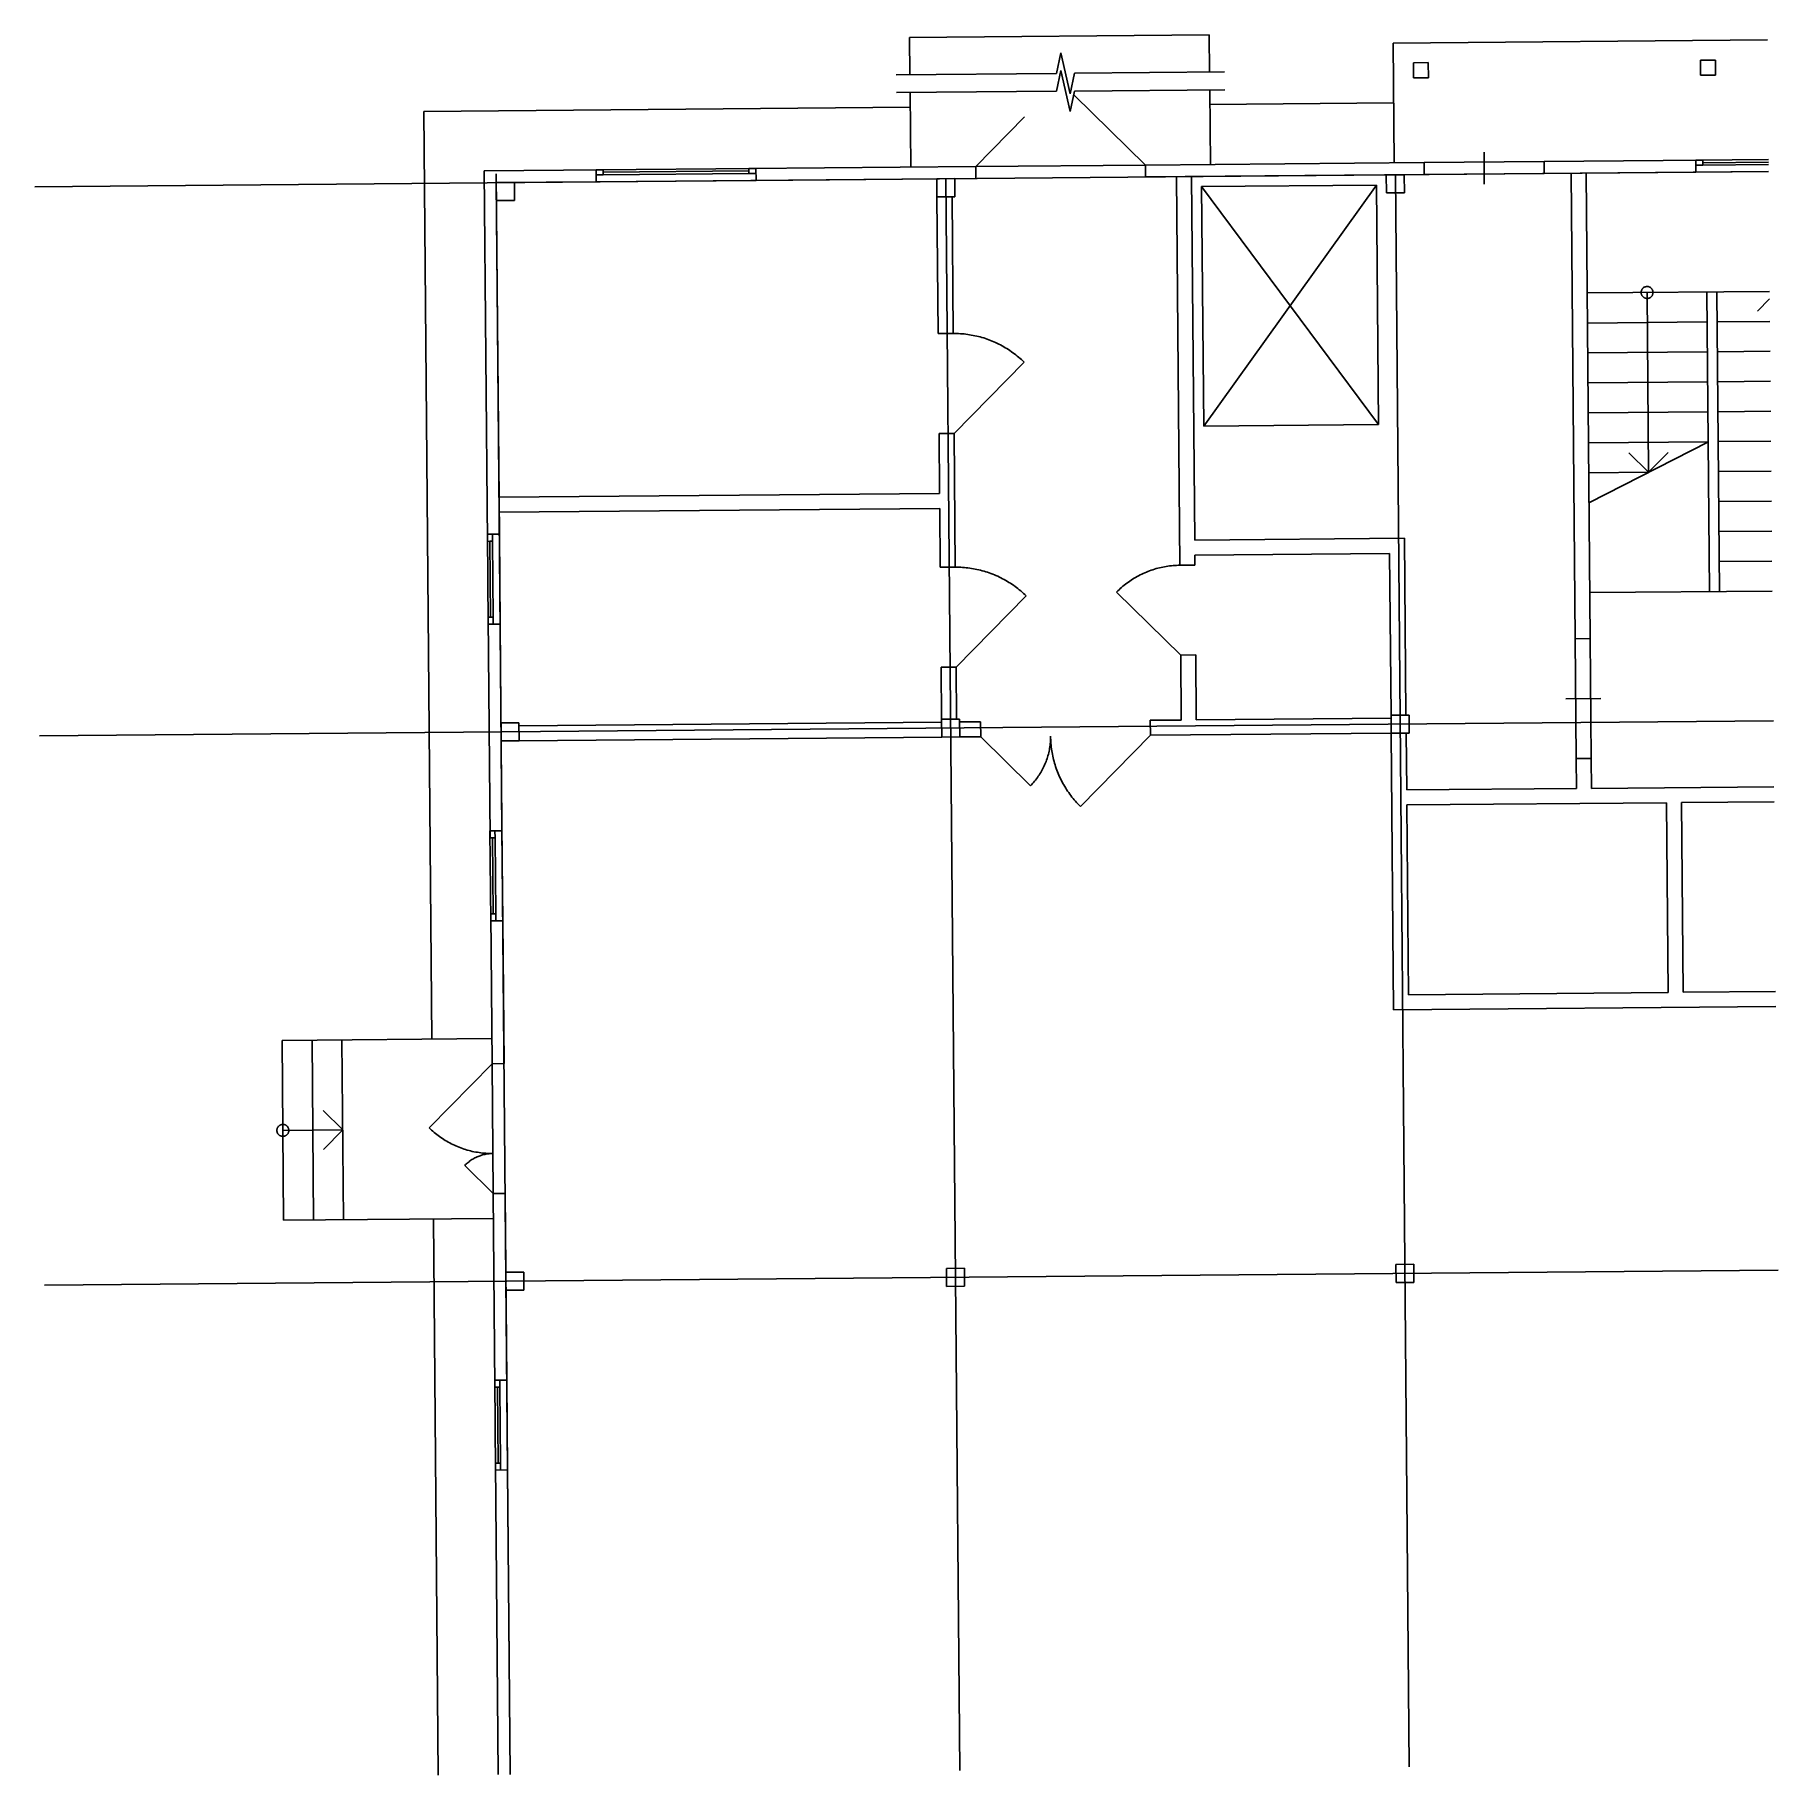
# Model space of a CAD drawing. Extents: x -5 to 2056, y -5 to 2053.
import ezdxf

# ---------------------------------------------------------------- set-up
doc = ezdxf.new("R2010")
doc.units = 0

msp = doc.modelspace()

# ---------------------------------------------------------------- linework, layer by layer
for p, q in [((1028.9, 2050.1), (1383.2, 2053.2)), ((1029.3, 2006.1), (1028.9, 2050.1)), ((1383.6, 2009.1), (1383.2, 2053.2)), ((1600.6, 2043.5), (2043.1, 2047.4)), ((1601.9, 1901.8), (1600.6, 2043.5)), ((1207.5, 2031.9), (1202.4, 2007.6)), ((1218.7, 1983.4), (1207.5, 2031.9)), ((1624.5, 2020.1), (1642.2, 2020.3)), ((1624.6, 2002.4), (1624.5, 2020.1)), ((1624.5, 2020.1), (1624.5, 2020.1)), ((1642.2, 2020.3), (1642.3, 2002.5)), ((1964, 2023.1), (1981.7, 2023.2)), ((1964.2, 2005.3), (1964, 2023.1)), ((1964, 2023.1), (1964, 2023.1)), ((1981.7, 2023.2), (1981.9, 2005.5)), ((1202.4, 2007.6), (1013.1, 2005.9)), ((1207.7, 2010.9), (1202.6, 1986.6)), ((1218.8, 1962.4), (1207.7, 2010.9)), ((1223.8, 2007.8), (1218.7, 1983.4)), ((1401.2, 2009.3), (1223.8, 2007.8)), ((1642.3, 2002.5), (1624.6, 2002.4)), ((1981.9, 2005.5), (1964.2, 2005.3)), ((1202.6, 1986.6), (1013.3, 1984.9)), ((1030.2, 1896.8), (1029.5, 1985)), ((1224, 1986.7), (1218.8, 1962.4)), ((1307.8, 1899.2), (1223.5, 1982)), ((1401.4, 1988.3), (1224, 1986.7)), ((1384.5, 1899.9), (1383.8, 1988.1)), ((454.4, 1962.6), (1029.6, 1967.7)), ((454.4, 1962.6), (464, 865.4)), ((1383.9, 1970.8), (1601.2, 1972.7)), ((1107, 1897.5), (1164.9, 1956.4)), ((1107, 1897.5), (838.9, 1895.1)), ((1107, 1897.5), (1307.8, 1899.2)), ((1107.1, 1883.3), (1107, 1897.5)), ((1307.8, 1899.2), (1637.3, 1902.1)), ((1307.9, 1885.1), (1307.8, 1899.2)), ((1637.3, 1902.1), (1779, 1903.3)), ((1637.4, 1887.9), (1637.3, 1902.1)), ((1637.4, 1887.9), (1637.3, 1902.1)), ((1637.3, 1902.1), (1637.3, 1902.1)), ((1708.1, 1914.5), (1708.4, 1876.7)), ((1779, 1903.3), (1966.8, 1905)), ((1779.1, 1889.2), (1779, 1903.3)), ((1779, 1903.3), (1779.1, 1889.2)), ((1958.5, 1904.9), (2044.4, 1905.7)), ((1958.7, 1890.7), (1958.5, 1904.9)), ((1958.7, 1890.7), (1958.5, 1904.9)), ((1958.5, 1904.9), (1958.5, 1904.9)), ((1966.9, 1899.1), (1958.6, 1899)), ((1966.8, 1905), (1966.9, 1899.1)), ((2044.4, 1902.7), (1966.8, 1902)), ((1966.8, 1902), (1966.9, 1899.1)), ((1966.9, 1899.1), (2044.4, 1899.7)), ((-5.4, 1873.6), (2044.5, 1891.5)), ((525.9, 1892.4), (666.5, 1893.6)), ((525.9, 1892.4), (529.7, 1454.2)), ((540.1, 1889), (556.6, -4.1)), ((540.2, 1878.4), (658.3, 1879.4)), ((540.2, 1878.4), (561.5, 1878.5)), ((540.2, 1878.4), (543.8, 1462.6)), ((540.4, 1857.1), (540.2, 1878.4)), ((540.2, 1878.4), (540.2, 1878.4)), ((561.5, 1878.5), (561.7, 1857.3)), ((658.2, 1893.6), (847.2, 1895.2)), ((658.2, 1893.6), (658.3, 1879.4)), ((658.2, 1887.6), (666.5, 1887.7)), ((658.3, 1879.4), (847.3, 1881)), ((666.5, 1887.7), (666.5, 1893.6)), ((666.5, 1893.6), (666.5, 1893.6)), ((838.9, 1892.2), (666.5, 1890.7)), ((666.5, 1890.7), (666.5, 1887.7)), ((666.5, 1887.7), (838.9, 1889.2)), ((666.5, 1887.7), (666.5, 1887.7)), ((838.9, 1895.1), (838.9, 1889.2)), ((838.9, 1889.2), (838.9, 1892.2)), ((838.9, 1889.2), (847.2, 1889.3)), ((847.2, 1895.2), (847.3, 1881)), ((847.2, 1895.2), (847.2, 1895.2)), ((847.3, 1881), (1107.1, 1883.3)), ((1061.1, 1882.9), (1082.3, 1883.1)), ((1061.2, 1861.6), (1061.1, 1882.9)), ((1061.1, 1882.9), (1061.1, 1882.9)), ((1071.7, 1883), (1088.1, 0.5)), ((1082.3, 1883.1), (1082.5, 1861.8)), ((1307.9, 1885.1), (1637.4, 1887.9)), ((1348.5, 1425.9), (1344.5, 1885.4)), ((1366, 1455.6), (1362.2, 1885.5)), ((1592.5, 1887.5), (1613.8, 1887.7)), ((1592.7, 1866.3), (1592.5, 1887.5)), ((1592.5, 1887.5), (1592.5, 1887.5)), ((1603.2, 1887.6), (1619.6, 5.1)), ((1613.8, 1887.7), (1614, 1866.5)), ((1779.1, 1889.2), (1637.4, 1887.9)), ((1779.1, 1889.2), (1958.7, 1890.7)), ((1815.8, 1339.1), (1811, 1889.4)), ((1833.5, 1339.2), (1828.7, 1889.6)), ((2044.5, 1891.5), (1958.7, 1890.7)), ((1958.7, 1890.7), (1958.7, 1890.7)), ((561.7, 1857.3), (540.4, 1857.1)), ((1082.5, 1861.8), (1061.2, 1861.6)), ((1062.7, 1699.8), (1061.2, 1861.6)), ((1080.4, 1700), (1079, 1861.8)), ((1580.8, 1875.6), (1374.1, 1873.8)), ((1374.1, 1873.8), (1583.3, 1592.2)), ((1374.1, 1873.8), (1376.6, 1590.4)), ((1374.1, 1873.8), (1374.1, 1873.8)), ((1376.6, 1590.4), (1580.8, 1875.6)), ((1583.3, 1592.2), (1580.8, 1875.6)), ((1614, 1866.5), (1592.7, 1866.3)), ((1895, 1752.4), (1894.7, 1752)), ((1895.3, 1752.8), (1895, 1752.4)), ((1895.6, 1753.2), (1895.3, 1752.8)), ((1896, 1753.6), (1895.6, 1753.2)), ((1896.4, 1754), (1896, 1753.6)), ((1896.8, 1754.3), (1896.4, 1754)), ((1897.3, 1754.6), (1896.8, 1754.3)), ((1897.7, 1754.8), (1897.3, 1754.6)), ((1898.2, 1755), (1897.7, 1754.8)), ((1898.7, 1755.2), (1898.2, 1755)), ((1899.2, 1755.3), (1898.7, 1755.2)), ((1899.7, 1755.5), (1899.2, 1755.3)), ((1900.3, 1755.5), (1899.7, 1755.5)), ((1900.8, 1755.5), (1900.3, 1755.5)), ((1901.3, 1755.5), (1900.8, 1755.5)), ((1901.8, 1755.5), (1901.3, 1755.5)), ((1902.4, 1755.4), (1901.8, 1755.5)), ((1902.9, 1755.2), (1902.4, 1755.4)), ((1903.4, 1755.1), (1902.9, 1755.2)), ((1903.9, 1754.9), (1903.4, 1755.1)), ((1904.3, 1754.6), (1903.9, 1754.9)), ((1904.8, 1754.3), (1904.3, 1754.6)), ((1905.2, 1754), (1904.8, 1754.3)), ((1905.6, 1753.7), (1905.2, 1754)), ((1906, 1753.3), (1905.6, 1753.7)), ((1906.3, 1752.9), (1906, 1753.3)), ((1906.6, 1752.5), (1906.3, 1752.9)), ((1906.9, 1752.1), (1906.6, 1752.5)), ((1830, 1747.9), (2045.7, 1749.8)), ((1893.9, 1749.5), (1893.8, 1749)), ((1893.8, 1749), (1893.8, 1748.4)), ((1893.8, 1748.4), (1893.8, 1747.9)), ((1893.8, 1747.9), (1893.9, 1747.4)), ((1894, 1750), (1893.9, 1749.5)), ((1893.9, 1747.4), (1894, 1746.9)), ((1894.1, 1750.5), (1894, 1750)), ((1894, 1746.9), (1894.1, 1746.4)), ((1894.3, 1751), (1894.1, 1750.5)), ((1894.1, 1746.4), (1894.3, 1745.9)), ((1894.5, 1751.5), (1894.3, 1751)), ((1894.3, 1745.9), (1894.5, 1745.4)), ((1894.7, 1752), (1894.5, 1751.5)), ((1894.5, 1745.4), (1894.8, 1744.9)), ((1894.8, 1744.9), (1895.1, 1744.5)), ((1895.1, 1744.5), (1895.4, 1744)), ((1895.4, 1744), (1895.7, 1743.6)), ((1895.7, 1743.6), (1896.1, 1743.3)), ((1896.1, 1743.3), (1896.5, 1742.9)), ((1896.5, 1742.9), (1896.9, 1742.6)), ((1896.9, 1742.6), (1897.4, 1742.4)), ((1897.4, 1742.4), (1897.8, 1742.1)), ((1897.8, 1742.1), (1898.3, 1741.9)), ((1898.3, 1741.9), (1898.8, 1741.7)), ((1898.8, 1741.7), (1899.3, 1741.6)), ((1899.3, 1741.6), (1899.9, 1741.5)), ((1899.9, 1741.5), (1900.4, 1741.5)), ((1900.4, 1741.5), (1900.9, 1741.4)), ((1900.8, 1748.5), (1902.7, 1535.9)), ((1900.9, 1741.4), (1901.4, 1741.5)), ((1901.4, 1741.5), (1902, 1741.5)), ((1902, 1741.5), (1902.5, 1741.6)), ((1902.5, 1741.6), (1903, 1741.8)), ((1903, 1741.8), (1903.5, 1741.9)), ((1903.5, 1741.9), (1904, 1742.2)), ((1904, 1742.2), (1904.4, 1742.4)), ((1904.4, 1742.4), (1904.9, 1742.7)), ((1904.9, 1742.7), (1905.3, 1743)), ((1905.3, 1743), (1905.7, 1743.4)), ((1905.7, 1743.4), (1906.1, 1743.7)), ((1906.1, 1743.7), (1906.4, 1744.1)), ((1906.4, 1744.1), (1906.7, 1744.6)), ((1906.7, 1744.6), (1907, 1745)), ((1907.2, 1751.6), (1906.9, 1752.1)), ((1907, 1745), (1907.2, 1745.5)), ((1907.4, 1751.1), (1907.2, 1751.6)), ((1907.2, 1745.5), (1907.4, 1746)), ((1907.6, 1750.6), (1907.4, 1751.1)), ((1907.4, 1746), (1907.6, 1746.5)), ((1907.7, 1750.1), (1907.6, 1750.6)), ((1907.6, 1746.5), (1907.7, 1747)), ((1907.8, 1749.6), (1907.7, 1750.1)), ((1907.7, 1747), (1907.8, 1747.5)), ((1907.9, 1749.1), (1907.8, 1749.6)), ((1907.8, 1747.5), (1907.9, 1748)), ((1907.9, 1748.5), (1907.9, 1749.1)), ((1907.9, 1748), (1907.9, 1748.5)), ((1974.8, 1394.8), (1971.7, 1749.1)), ((1986.6, 1394.9), (1983.5, 1749.2)), ((2031.4, 1726.5), (2045.8, 1741.1)), ((1830.3, 1712.4), (1972, 1713.7)), ((1983.8, 1713.8), (2046, 1714.3)), ((1062.7, 1699.8), (1080.4, 1700)), ((1082.5, 1700), (1080.4, 1700)), ((1084.7, 1699.9), (1082.5, 1700)), ((1086.8, 1699.9), (1084.7, 1699.9)), ((1089, 1699.7), (1086.8, 1699.9)), ((1091.1, 1699.6), (1089, 1699.7)), ((1093.3, 1699.4), (1091.1, 1699.6)), ((1095.4, 1699.2), (1093.3, 1699.4)), ((1097.6, 1698.9), (1095.4, 1699.2)), ((1099.7, 1698.6), (1097.6, 1698.9)), ((1101.8, 1698.2), (1099.7, 1698.6)), ((1104, 1697.8), (1101.8, 1698.2)), ((1106.1, 1697.4), (1104, 1697.8)), ((1108.2, 1696.9), (1106.1, 1697.4)), ((1110.3, 1696.4), (1108.2, 1696.9)), ((1112.4, 1695.9), (1110.3, 1696.4)), ((1114.4, 1695.3), (1112.4, 1695.9)), ((1116.5, 1694.7), (1114.4, 1695.3)), ((1118.6, 1694), (1116.5, 1694.7)), ((1120.6, 1693.3), (1118.6, 1694)), ((1122.6, 1692.6), (1120.6, 1693.3)), ((1124.6, 1691.8), (1122.6, 1692.6)), ((1126.6, 1691), (1124.6, 1691.8)), ((1128.6, 1690.1), (1126.6, 1691)), ((1130.6, 1689.3), (1128.6, 1690.1)), ((1132.6, 1688.3), (1130.6, 1689.3)), ((1134.5, 1687.4), (1132.6, 1688.3)), ((1136.4, 1686.4), (1134.5, 1687.4)), ((1138.3, 1685.4), (1136.4, 1686.4)), ((1140.2, 1684.3), (1138.3, 1685.4)), ((1142, 1683.2), (1140.2, 1684.3)), ((1143.9, 1682.1), (1142, 1683.2)), ((1145.7, 1681), (1143.9, 1682.1)), ((1147.5, 1679.8), (1145.7, 1681)), ((1149.3, 1678.5), (1147.5, 1679.8)), ((1151, 1677.3), (1149.3, 1678.5)), ((1152.8, 1676), (1151, 1677.3)), ((1154.5, 1674.7), (1152.8, 1676)), ((1156.2, 1673.3), (1154.5, 1674.7)), ((1157.8, 1671.9), (1156.2, 1673.3)), ((1159.4, 1670.5), (1157.8, 1671.9)), ((1161.1, 1669.1), (1159.4, 1670.5)), ((1830.6, 1677), (1972.3, 1678.2)), ((1984.1, 1678.3), (2046.3, 1678.9)), ((1081.4, 1581.9), (1164.2, 1666.1)), ((1162.6, 1667.6), (1161.1, 1669.1)), ((1164.2, 1666.1), (1162.6, 1667.6)), ((1830.9, 1641.6), (1972.6, 1642.8)), ((1984.4, 1642.9), (2046.7, 1643.5)), ((1984.8, 1607.5), (2047, 1608)), ((1376.6, 1590.4), (1583.3, 1592.2)), ((1831.2, 1606.1), (1972.9, 1607.4)), ((1063.7, 1581.7), (1081.4, 1581.9)), ((1064.3, 1510.9), (1063.7, 1581.7)), ((1082.8, 1423.6), (1081.4, 1581.9)), ((1831.5, 1570.7), (1973.3, 1571.9)), ((1832.1, 1499.8), (1973.3, 1571.9)), ((1985.1, 1572.1), (2047.3, 1572.6)), ((1879.3, 1558.9), (1902.7, 1535.9)), ((1925.7, 1559.3), (1902.7, 1535.9)), ((1831.8, 1535.3), (1902.7, 1535.9)), ((1985.4, 1536.6), (2047.6, 1537.2)), ((543.5, 1506.3), (1064.3, 1510.9)), ((543.6, 1488.6), (1064.5, 1493.1)), ((1065.1, 1423.5), (1064.5, 1493.1)), ((1985.7, 1501.2), (2047.9, 1501.7)), ((1986, 1465.8), (2048.2, 1466.3)), ((543.8, 1462.6), (529.7, 1462.5)), ((543.8, 1462.6), (529.7, 1462.5)), ((529.7, 1462.5), (530.6, 1356.2)), ((529.7, 1462.5), (529.7, 1462.5)), ((529.7, 1454.2), (535.6, 1454.3)), ((533.5, 1364.5), (532.7, 1454.3)), ((532.7, 1454.3), (535.6, 1454.3)), ((535.6, 1454.3), (535.6, 1462.5)), ((535.6, 1454.3), (536.4, 1364.5)), ((544.8, 1356.3), (543.8, 1462.6)), ((543.8, 1462.6), (543.8, 1462.6)), ((1366, 1455.6), (1614, 1457.8)), ((1615.8, 1248.7), (1614, 1457.8)), ((1065.1, 1423.5), (1082.8, 1423.6)), ((1084.9, 1423.6), (1082.8, 1423.6)), ((1087.1, 1423.6), (1084.9, 1423.6)), ((1089.3, 1423.5), (1087.1, 1423.6)), ((1091.4, 1423.4), (1089.3, 1423.5)), ((1093.6, 1423.2), (1091.4, 1423.4)), ((1095.7, 1423), (1093.6, 1423.2)), ((1097.9, 1422.8), (1095.7, 1423)), ((1100, 1422.5), (1097.9, 1422.8)), ((1102.1, 1422.2), (1100, 1422.5)), ((1322.4, 1422.4), (1320.4, 1421.9)), ((1324.3, 1422.9), (1322.4, 1422.4)), ((1326.3, 1423.4), (1324.3, 1422.9)), ((1328.3, 1423.8), (1326.3, 1423.4)), ((1330.3, 1424.2), (1328.3, 1423.8)), ((1332.3, 1424.6), (1330.3, 1424.2)), ((1334.3, 1424.9), (1332.3, 1424.6)), ((1336.3, 1425.1), (1334.3, 1424.9)), ((1338.4, 1425.4), (1336.3, 1425.1)), ((1340.4, 1425.6), (1338.4, 1425.4)), ((1342.4, 1425.7), (1340.4, 1425.6)), ((1344.5, 1425.8), (1342.4, 1425.7)), ((1346.5, 1425.9), (1344.5, 1425.8)), ((1348.5, 1425.9), (1346.5, 1425.9)), ((1348.5, 1425.9), (1366.2, 1426.1)), ((1366.1, 1437.9), (1596.4, 1439.9)), ((1366.2, 1426.1), (1366.1, 1437.9)), ((1598.1, 1248.6), (1596.4, 1439.9)), ((1986.3, 1430.3), (2048.5, 1430.9)), ((1104.3, 1421.8), (1102.1, 1422.2)), ((1106.4, 1421.4), (1104.3, 1421.8)), ((1108.5, 1421), (1106.4, 1421.4)), ((1110.6, 1420.5), (1108.5, 1421)), ((1112.7, 1420), (1110.6, 1420.5)), ((1114.8, 1419.5), (1112.7, 1420)), ((1116.9, 1418.9), (1114.8, 1419.5)), ((1118.9, 1418.3), (1116.9, 1418.9)), ((1121, 1417.6), (1118.9, 1418.3)), ((1123, 1416.9), (1121, 1417.6)), ((1125, 1416.2), (1123, 1416.9)), ((1127.1, 1415.4), (1125, 1416.2)), ((1129.1, 1414.6), (1127.1, 1415.4)), ((1131, 1413.8), (1129.1, 1414.6)), ((1133, 1412.9), (1131, 1413.8)), ((1135, 1412), (1133, 1412.9)), ((1136.9, 1411), (1135, 1412)), ((1138.8, 1410), (1136.9, 1411)), ((1140.7, 1409), (1138.8, 1410)), ((1142.6, 1408), (1140.7, 1409)), ((1144.5, 1406.9), (1142.6, 1408)), ((1146.3, 1405.7), (1144.5, 1406.9)), ((1148.1, 1404.6), (1146.3, 1405.7)), ((1149.9, 1403.4), (1148.1, 1404.6)), ((1151.7, 1402.2), (1149.9, 1403.4)), ((1153.5, 1400.9), (1151.7, 1402.2)), ((1282.7, 1402.4), (1281.1, 1401.1)), ((1284.3, 1403.6), (1282.7, 1402.4)), ((1285.9, 1404.9), (1284.3, 1403.6)), ((1287.5, 1406.1), (1285.9, 1404.9)), ((1289.2, 1407.2), (1287.5, 1406.1)), ((1290.9, 1408.4), (1289.2, 1407.2)), ((1292.6, 1409.5), (1290.9, 1408.4)), ((1294.3, 1410.5), (1292.6, 1409.5)), ((1296.1, 1411.6), (1294.3, 1410.5)), ((1297.9, 1412.6), (1296.1, 1411.6)), ((1299.6, 1413.6), (1297.9, 1412.6)), ((1301.5, 1414.5), (1299.6, 1413.6)), ((1303.3, 1415.4), (1301.5, 1414.5)), ((1305.1, 1416.3), (1303.3, 1415.4)), ((1307, 1417.1), (1305.1, 1416.3)), ((1308.9, 1417.9), (1307, 1417.1)), ((1310.7, 1418.6), (1308.9, 1417.9)), ((1312.6, 1419.4), (1310.7, 1418.6)), ((1314.6, 1420.1), (1312.6, 1419.4)), ((1316.5, 1420.7), (1314.6, 1420.1)), ((1318.4, 1421.3), (1316.5, 1420.7)), ((1320.4, 1421.9), (1318.4, 1421.3)), ((1083.8, 1305.5), (1166.6, 1389.8)), ((1155.2, 1399.6), (1153.5, 1400.9)), ((1156.9, 1398.3), (1155.2, 1399.6)), ((1158.6, 1397), (1156.9, 1398.3)), ((1160.2, 1395.6), (1158.6, 1397)), ((1161.9, 1394.2), (1160.2, 1395.6)), ((1163.5, 1392.7), (1161.9, 1394.2)), ((1165, 1391.3), (1163.5, 1392.7)), ((1166.6, 1389.8), (1165, 1391.3)), ((1275.1, 1395.6), (1273.6, 1394.1)), ((1349.4, 1319.6), (1273.6, 1394.1)), ((1276.5, 1397), (1275.1, 1395.6)), ((1278, 1398.4), (1276.5, 1397)), ((1279.6, 1399.7), (1278, 1398.4)), ((1281.1, 1401.1), (1279.6, 1399.7)), ((1833.1, 1393.6), (2048.8, 1395.4)), ((536.4, 1364.5), (530.5, 1364.5)), ((530.5, 1364.5), (530.5, 1364.5)), ((530.5, 1364.5), (532.8, 1103.5)), ((536.4, 1364.5), (533.5, 1364.5)), ((533.5, 1364.5), (533.5, 1364.5)), ((536.5, 1356.3), (536.4, 1364.5)), ((544.8, 1356.3), (530.6, 1356.2)), ((530.6, 1356.2), (544.8, 1356.3)), ((544.8, 1356.3), (546.9, 1111.8)), ((1349.4, 1319.6), (1367.2, 1319.8)), ((1350.1, 1242.9), (1349.4, 1319.6)), ((1367.8, 1243), (1367.2, 1319.8)), ((1833.5, 1339.2), (1815.8, 1339.1)), ((1833.5, 1339.2), (1815.8, 1339.1)), ((1815.8, 1339.1), (1817.1, 1197.3)), ((1815.8, 1339.1), (1815.8, 1339.1)), ((1834.8, 1197.5), (1833.5, 1339.2)), ((1066.1, 1305.4), (1083.8, 1305.5)), ((1066.6, 1243.9), (1066.1, 1305.4)), ((1084.4, 1244.1), (1083.8, 1305.5)), ((1804.6, 1268.1), (1846, 1268.5)), ((0.2, 1224), (2050.2, 1241.9)), ((545.8, 1239.4), (567, 1239.6)), ((546, 1218.1), (545.8, 1239.4)), ((545.8, 1239.4), (545.8, 1239.4)), ((567, 1239.6), (567.2, 1218.3)), ((567.1, 1236), (1066.7, 1240.4)), ((1066.6, 1243.9), (1087.9, 1244.1)), ((1066.8, 1222.7), (1066.6, 1243.9)), ((1066.6, 1243.9), (1066.6, 1243.9)), ((1087.9, 1244.1), (1088.1, 1222.9)), ((1087.9, 1240.6), (1112.7, 1240.8)), ((1112.7, 1240.8), (1112.9, 1223.1)), ((1313.5, 1242.6), (1350.1, 1242.9)), ((1313.5, 1242.6), (1313.7, 1224.8)), ((1367.8, 1243), (1598.1, 1245)), ((1598.1, 1248.6), (1619.4, 1248.8)), ((1598.3, 1227.3), (1598.1, 1248.6)), ((1598.1, 1248.6), (1598.1, 1248.6)), ((1619.4, 1248.8), (1619.6, 1227.5)), ((567.2, 1218.3), (546, 1218.1)), ((567.2, 1218.3), (1066.8, 1222.7)), ((1088.1, 1222.9), (1066.8, 1222.7)), ((1088.1, 1222.9), (1112.9, 1223.1)), ((1112.9, 1223.1), (1171.9, 1165.1)), ((1195.1, 1214.8), (1195.3, 1216.6)), ((1195.3, 1216.6), (1195.4, 1218.4)), ((1195.4, 1218.4), (1195.5, 1220.2)), ((1195.5, 1220.2), (1195.6, 1222)), ((1195.6, 1222), (1195.6, 1223.8)), ((1195.6, 1223.8), (1195.6, 1221.7)), ((1195.6, 1221.7), (1195.7, 1219.5)), ((1195.7, 1219.5), (1195.8, 1217.3)), ((1195.8, 1217.3), (1195.9, 1215.2)), ((1313.7, 1224.8), (1230.9, 1140.6)), ((1313.7, 1224.8), (1598.3, 1227.3)), ((1619.6, 1227.5), (1598.3, 1227.3)), ((1601.2, 900.2), (1598.3, 1227.3)), ((1616.6, 1160.2), (1616, 1227.5)), ((1190.8, 1195.5), (1191.4, 1197.2)), ((1191.4, 1197.2), (1191.9, 1198.9)), ((1191.9, 1198.9), (1192.5, 1200.6)), ((1192.5, 1200.6), (1192.9, 1202.4)), ((1192.9, 1202.4), (1193.4, 1204.1)), ((1193.4, 1204.1), (1193.8, 1205.9)), ((1193.8, 1205.9), (1194.1, 1207.7)), ((1194.1, 1207.7), (1194.4, 1209.4)), ((1194.4, 1209.4), (1194.7, 1211.2)), ((1194.7, 1211.2), (1194.9, 1213)), ((1194.9, 1213), (1195.1, 1214.8)), ((1195.9, 1215.2), (1196.1, 1213)), ((1196.1, 1213), (1196.4, 1210.9)), ((1196.4, 1210.9), (1196.7, 1208.8)), ((1196.7, 1208.8), (1197, 1206.6)), ((1197, 1206.6), (1197.3, 1204.5)), ((1197.3, 1204.5), (1197.7, 1202.4)), ((1197.7, 1202.4), (1198.1, 1200.3)), ((1198.1, 1200.3), (1198.6, 1198.2)), ((1198.6, 1198.2), (1199.1, 1196.1)), ((1199.1, 1196.1), (1199.7, 1194)), ((1834.8, 1197.5), (1817.1, 1197.3)), ((1817.1, 1197.3), (1834.8, 1197.5)), ((1817.4, 1161.9), (1817.1, 1197.3)), ((1835.1, 1162.1), (1834.8, 1197.5)), ((1180, 1174.8), (1181, 1176.3)), ((1181, 1176.3), (1182, 1177.8)), ((1182, 1177.8), (1183, 1179.3)), ((1183, 1179.3), (1183.9, 1180.8)), ((1183.9, 1180.8), (1184.8, 1182.4)), ((1184.8, 1182.4), (1185.7, 1184)), ((1185.7, 1184), (1186.5, 1185.6)), ((1186.5, 1185.6), (1187.3, 1187.2)), ((1187.3, 1187.2), (1188.1, 1188.8)), ((1188.1, 1188.8), (1188.8, 1190.5)), ((1188.8, 1190.5), (1189.5, 1192.1)), ((1189.5, 1192.1), (1190.2, 1193.8)), ((1190.2, 1193.8), (1190.8, 1195.5)), ((1199.7, 1194), (1200.2, 1191.9)), ((1200.2, 1191.9), (1200.9, 1189.8)), ((1200.9, 1189.8), (1201.5, 1187.8)), ((1201.5, 1187.8), (1202.2, 1185.7)), ((1202.2, 1185.7), (1202.9, 1183.7)), ((1202.9, 1183.7), (1203.7, 1181.7)), ((1203.7, 1181.7), (1204.5, 1179.7)), ((1204.5, 1179.7), (1205.4, 1177.7)), ((1205.4, 1177.7), (1206.2, 1175.7)), ((1206.2, 1175.7), (1207.2, 1173.8)), ((1171.9, 1165.1), (1173.1, 1166.4)), ((1173.1, 1166.4), (1174.3, 1167.8)), ((1174.3, 1167.8), (1175.5, 1169.1)), ((1175.5, 1169.1), (1176.7, 1170.5)), ((1176.7, 1170.5), (1177.8, 1171.9)), ((1177.8, 1171.9), (1178.9, 1173.3)), ((1178.9, 1173.3), (1180, 1174.8)), ((1207.2, 1173.8), (1208.1, 1171.8)), ((1208.1, 1171.8), (1209.1, 1169.9)), ((1209.1, 1169.9), (1210.1, 1168)), ((1210.1, 1168), (1211.2, 1166.1)), ((1211.2, 1166.1), (1212.3, 1164.3)), ((1212.3, 1164.3), (1213.4, 1162.4)), ((1213.4, 1162.4), (1214.5, 1160.6)), ((1214.5, 1160.6), (1215.7, 1158.8)), ((1215.7, 1158.8), (1217, 1157)), ((1217, 1157), (1218.2, 1155.3)), ((1218.2, 1155.3), (1219.5, 1153.5)), ((1817.4, 1161.9), (1616.6, 1160.2)), ((2050.8, 1163.9), (1835.1, 1162.1)), ((1219.5, 1153.5), (1220.8, 1151.8)), ((1220.8, 1151.8), (1222.2, 1150.2)), ((1222.2, 1150.2), (1223.5, 1148.5)), ((1223.5, 1148.5), (1224.9, 1146.9)), ((1224.9, 1146.9), (1226.4, 1145.3)), ((1226.4, 1145.3), (1227.9, 1143.7)), ((1227.9, 1143.7), (1229.4, 1142.1)), ((1229.4, 1142.1), (1230.9, 1140.6)), ((1923.8, 1145.1), (1616.8, 1142.4)), ((1618.7, 918), (1616.8, 1142.4)), ((1925.8, 920.7), (1923.8, 1145.1)), ((2051, 1146.2), (1941.5, 1145.3)), ((1943.5, 920.9), (1941.5, 1145.3)), ((546.9, 1111.8), (532.7, 1111.7)), ((546.9, 1111.8), (532.7, 1111.7)), ((532.7, 1111.7), (533.7, 1005.4)), ((532.7, 1111.7), (532.7, 1111.7)), ((532.8, 1103.5), (538.7, 1103.5)), ((536.5, 1013.7), (535.8, 1103.5)), ((535.8, 1103.5), (538.7, 1103.5)), ((538.7, 1103.5), (538.6, 1111.8)), ((538.7, 1103.5), (539.5, 1013.7)), ((547.8, 1005.5), (546.9, 1111.8)), ((546.9, 1111.8), (546.9, 1111.8)), ((535.1, 836.5), (533.6, 1013.7)), ((539.5, 1013.7), (533.6, 1013.7)), ((533.6, 1013.7), (533.6, 1013.7)), ((539.5, 1013.7), (536.5, 1013.7)), ((536.5, 1013.7), (536.5, 1013.7)), ((539.6, 1005.5), (539.5, 1013.7)), ((547.8, 1005.5), (533.7, 1005.4)), ((533.7, 1005.4), (547.8, 1005.5)), ((549.3, 836.7), (547.8, 1005.5)), ((1925.8, 920.7), (1618.7, 918)), ((2052.9, 921.8), (1943.5, 920.9)), ((2053.1, 904.1), (1601.2, 900.2)), ((286.9, 863.9), (534.9, 866.1)), ((286.9, 863.9), (288.7, 651.3)), ((322.3, 864.2), (324.1, 651.6)), ((357.7, 864.5), (359.6, 651.9)), ((359.6, 651.9), (357.7, 864.5)), ((535.1, 836.5), (460.6, 760.7)), ((549.3, 836.7), (535.1, 836.5)), ((535.1, 836.5), (536.5, 683)), ((282.9, 762.7), (282.6, 762.4)), ((283.3, 763.1), (282.9, 762.7)), ((283.8, 763.4), (283.3, 763.1)), ((284.2, 763.7), (283.8, 763.4)), ((284.7, 763.9), (284.2, 763.7)), ((285.1, 764.1), (284.7, 763.9)), ((285.6, 764.3), (285.1, 764.1)), ((286.1, 764.5), (285.6, 764.3)), ((286.7, 764.6), (286.1, 764.5)), ((287.2, 764.6), (286.7, 764.6)), ((287.7, 764.7), (287.2, 764.6)), ((288.2, 764.6), (287.7, 764.7)), ((288.8, 764.6), (288.2, 764.6)), ((289.3, 764.5), (288.8, 764.6)), ((289.8, 764.4), (289.3, 764.5)), ((290.3, 764.2), (289.8, 764.4)), ((290.8, 764), (290.3, 764.2)), ((291.3, 763.7), (290.8, 764)), ((291.7, 763.5), (291.3, 763.7)), ((292.1, 763.2), (291.7, 763.5)), ((292.5, 762.8), (292.1, 763.2)), ((292.9, 762.4), (292.5, 762.8)), ((335.3, 781.2), (358.6, 758.2)), ((280.8, 758.6), (280.7, 758.1)), ((280.7, 758.1), (280.7, 757.5)), ((280.7, 757.5), (280.8, 757)), ((280.9, 759.1), (280.8, 758.6)), ((280.8, 757), (280.8, 756.5)), ((280.8, 756.5), (280.9, 756)), ((281, 759.6), (280.9, 759.1)), ((280.9, 756), (281.1, 755.5)), ((281.2, 760.1), (281, 759.6)), ((281.1, 755.5), (281.2, 755)), ((281.4, 760.6), (281.2, 760.1)), ((281.2, 755), (281.5, 754.5)), ((281.6, 761.1), (281.4, 760.6)), ((281.5, 754.5), (281.7, 754)), ((281.9, 761.5), (281.6, 761.1)), ((281.7, 754), (282, 753.6)), ((282.2, 761.9), (281.9, 761.5)), ((282, 753.6), (282.3, 753.2)), ((282.6, 762.4), (282.2, 761.9)), ((282.3, 753.2), (282.7, 752.8)), ((282.7, 752.8), (283, 752.4)), ((283, 752.4), (283.4, 752.1)), ((283.4, 752.1), (283.9, 751.7)), ((283.9, 751.7), (284.3, 751.5)), ((284.3, 751.5), (284.8, 751.2)), ((284.8, 751.2), (285.3, 751)), ((285.3, 751), (285.8, 750.8)), ((285.8, 750.8), (286.3, 750.7)), ((286.3, 750.7), (286.8, 750.6)), ((286.8, 750.6), (287.3, 750.6)), ((287.3, 750.6), (287.8, 750.6)), ((287.8, 757.6), (358.6, 758.2)), ((287.8, 750.6), (288.4, 750.6)), ((288.4, 750.6), (288.9, 750.6)), ((288.9, 750.6), (289.4, 750.7)), ((289.4, 750.7), (289.9, 750.9)), ((289.9, 750.9), (290.4, 751.1)), ((290.4, 751.1), (290.9, 751.3)), ((290.9, 751.3), (291.4, 751.5)), ((291.4, 751.5), (291.8, 751.8)), ((291.8, 751.8), (292.2, 752.1)), ((292.2, 752.1), (292.6, 752.5)), ((292.6, 752.5), (293, 752.9)), ((293.3, 762), (292.9, 762.4)), ((293, 752.9), (293.3, 753.3)), ((293.6, 761.6), (293.3, 762)), ((293.3, 753.3), (293.6, 753.7)), ((293.9, 761.2), (293.6, 761.6)), ((293.6, 753.7), (293.9, 754.1)), ((294.1, 760.7), (293.9, 761.2)), ((293.9, 754.1), (294.2, 754.6)), ((294.3, 760.2), (294.1, 760.7)), ((294.2, 754.6), (294.4, 755.1)), ((294.5, 759.7), (294.3, 760.2)), ((294.4, 755.1), (294.5, 755.6)), ((294.6, 759.2), (294.5, 759.7)), ((294.5, 755.6), (294.7, 756.1)), ((294.7, 758.7), (294.6, 759.2)), ((294.8, 758.2), (294.7, 758.7)), ((294.7, 756.1), (294.8, 756.6)), ((294.8, 757.7), (294.8, 758.2)), ((294.8, 757.1), (294.8, 757.7)), ((294.8, 756.6), (294.8, 757.1)), ((335.7, 734.9), (358.6, 758.2)), ((460.6, 760.7), (462.1, 759.3)), ((462.1, 759.3), (463.6, 757.9)), ((463.6, 757.9), (465.1, 756.6)), ((465.1, 756.6), (466.6, 755.2)), ((466.6, 755.2), (468.2, 753.9)), ((468.2, 753.9), (469.8, 752.7)), ((469.8, 752.7), (471.4, 751.4)), ((471.4, 751.4), (473.1, 750.2)), ((473.1, 750.2), (474.7, 749.1)), ((474.7, 749.1), (476.4, 747.9)), ((476.4, 747.9), (478.1, 746.8)), ((478.1, 746.8), (479.9, 745.7)), ((479.9, 745.7), (481.6, 744.7)), ((481.6, 744.7), (483.4, 743.7)), ((483.4, 743.7), (485.2, 742.7)), ((485.2, 742.7), (487, 741.8)), ((487, 741.8), (488.8, 740.9)), ((488.8, 740.9), (490.6, 740)), ((490.6, 740), (492.5, 739.2)), ((492.5, 739.2), (494.4, 738.4)), ((494.4, 738.4), (496.3, 737.6)), ((496.3, 737.6), (498.2, 736.9)), ((498.2, 736.9), (500.1, 736.2)), ((500.1, 736.2), (502, 735.5)), ((502, 735.5), (503.9, 734.9)), ((503.9, 734.9), (505.9, 734.3)), ((505.9, 734.3), (507.9, 733.8)), ((507.9, 733.8), (509.8, 733.3)), ((509, 721.5), (507.9, 720.6)), ((510.2, 722.2), (509, 721.5)), ((509.8, 733.3), (511.8, 732.8)), ((511.3, 723), (510.2, 722.2)), ((512.5, 723.7), (511.3, 723)), ((511.8, 732.8), (513.8, 732.4)), ((513.7, 724.4), (512.5, 723.7)), ((514.9, 725), (513.7, 724.4)), ((513.8, 732.4), (515.8, 732)), ((516.1, 725.6), (514.9, 725)), ((515.8, 732), (517.8, 731.7)), ((517.4, 726.2), (516.1, 725.6)), ((518.6, 726.7), (517.4, 726.2)), ((517.8, 731.7), (519.8, 731.3)), ((519.9, 727.2), (518.6, 726.7)), ((519.8, 731.3), (521.8, 731.1)), ((521.2, 727.7), (519.9, 727.2)), ((522.5, 728.1), (521.2, 727.7)), ((521.8, 731.1), (523.9, 730.8)), ((523.8, 728.5), (522.5, 728.1)), ((525.2, 728.9), (523.8, 728.5)), ((523.9, 730.8), (525.9, 730.6)), ((526.5, 729.2), (525.2, 728.9)), ((525.9, 730.6), (527.9, 730.5)), ((527.9, 729.5), (526.5, 729.2)), ((527.9, 730.5), (530, 730.4)), ((529.2, 729.7), (527.9, 729.5)), ((530.6, 729.9), (529.2, 729.7)), ((530, 730.4), (532, 730.3)), ((531.9, 730), (530.6, 729.9)), ((533.3, 730.1), (531.9, 730)), ((532, 730.3), (534, 730.2)), ((534.7, 730.2), (533.3, 730.1)), ((534, 730.2), (536.1, 730.2)), ((536.1, 730.2), (534.7, 730.2)), ((503.8, 717.1), (502.8, 716.1)), ((536.5, 683), (502.8, 716.1)), ((504.8, 718), (503.8, 717.1)), ((505.8, 718.9), (504.8, 718)), ((506.8, 719.8), (505.8, 718.9)), ((507.9, 720.6), (506.8, 719.8)), ((550.6, 683.1), (536.5, 683)), ((536.5, 683), (538.5, 453.9)), ((550.6, 683.1), (552.6, 462.3)), ((288.7, 651.3), (536.7, 653.5)), ((465.9, 652.9), (471.6, -4.9)), ((1603.8, 599), (1625, 599.2)), ((1604, 577.7), (1603.8, 599)), ((1603.8, 599), (1603.8, 599)), ((1625, 599.2), (1625.2, 577.9)), ((5.9, 574.4), (2055.8, 592.3)), ((551.5, 589.8), (572.7, 590)), ((551.6, 568.6), (551.5, 589.8)), ((551.5, 589.8), (551.5, 589.8)), ((572.7, 590), (572.9, 568.7)), ((1072.3, 594.4), (1093.6, 594.5)), ((1072.5, 573.1), (1072.3, 594.4)), ((1072.3, 594.4), (1072.3, 594.4)), ((1093.6, 594.5), (1093.7, 573.3)), ((1625.2, 577.9), (1604, 577.7)), ((572.9, 568.7), (551.6, 568.6)), ((1093.7, 573.3), (1072.5, 573.1)), ((552.6, 462.3), (538.4, 462.1)), ((552.6, 462.3), (538.4, 462.1)), ((538.4, 462.1), (539.3, 355.8)), ((538.4, 462.1), (538.4, 462.1)), ((538.5, 453.9), (544.4, 453.9)), ((542.2, 364.1), (541.4, 453.9)), ((541.4, 453.9), (544.4, 453.9)), ((544.4, 453.9), (544.3, 462.2)), ((544.4, 453.9), (545.2, 364.2)), ((553.5, 356), (552.6, 462.3)), ((552.6, 462.3), (552.6, 462.3)), ((545.2, 364.2), (539.3, 364.1)), ((539.3, 364.1), (542.5, -4.3)), ((539.3, 364.1), (539.3, 364.1)), ((553.5, 356), (539.3, 355.8)), ((539.3, 355.8), (553.5, 356)), ((545.2, 364.2), (542.2, 364.1)), ((542.2, 364.1), (542.2, 364.1)), ((545.2, 355.9), (545.2, 364.2)), ((553.5, 356), (556.6, -4.1))]:
    msp.add_line(p, q)

doc.saveas('drawing.dxf')
